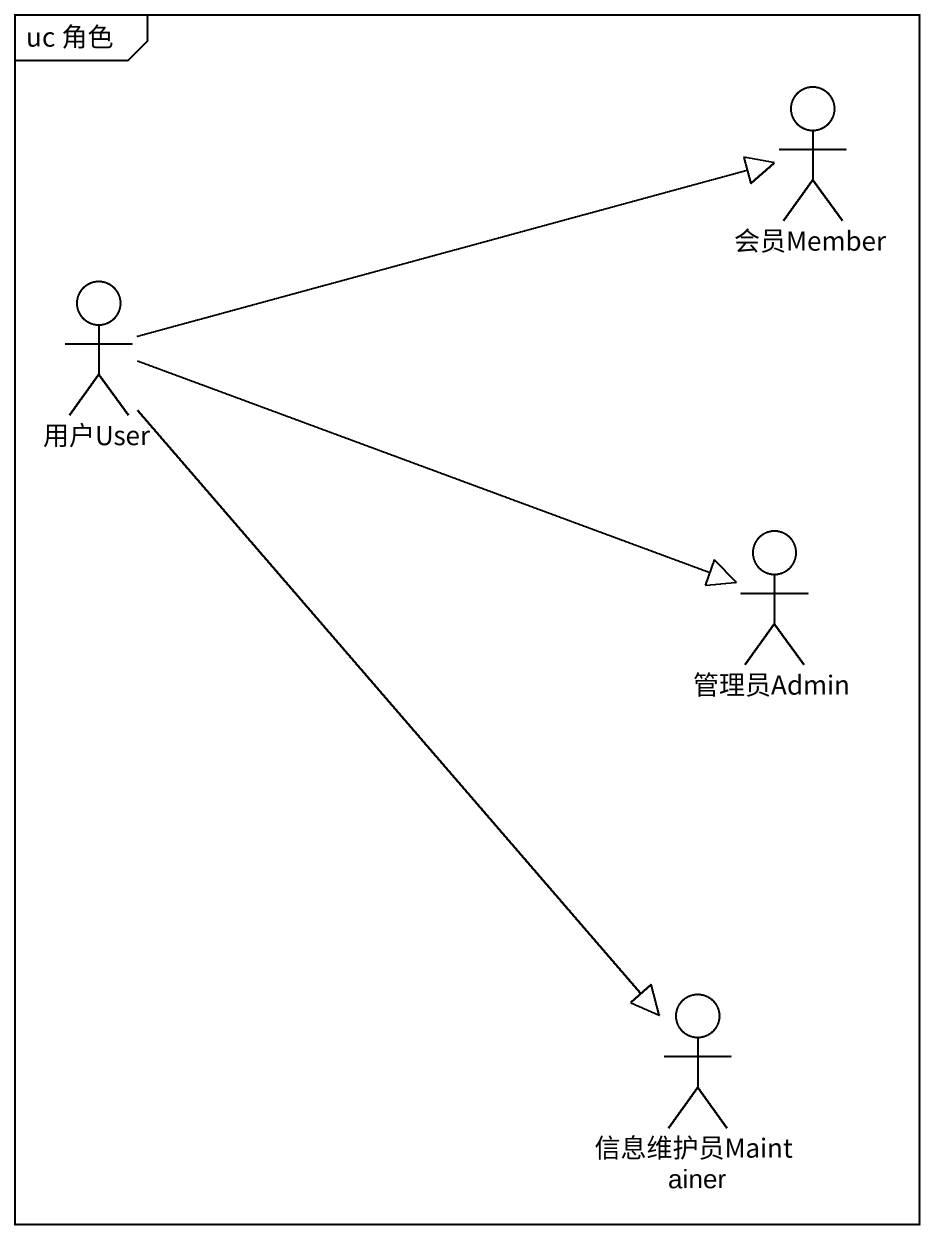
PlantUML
@startuml
mainframe uc 角色
actor 会员Member
actor 用户User
actor 管理员Admin
actor 信息维护员Maintainer
用户User -right-|> 会员Member
用户User -right-|> 管理员Admin
用户User --|> 信息维护员Maintainer
@enduml
